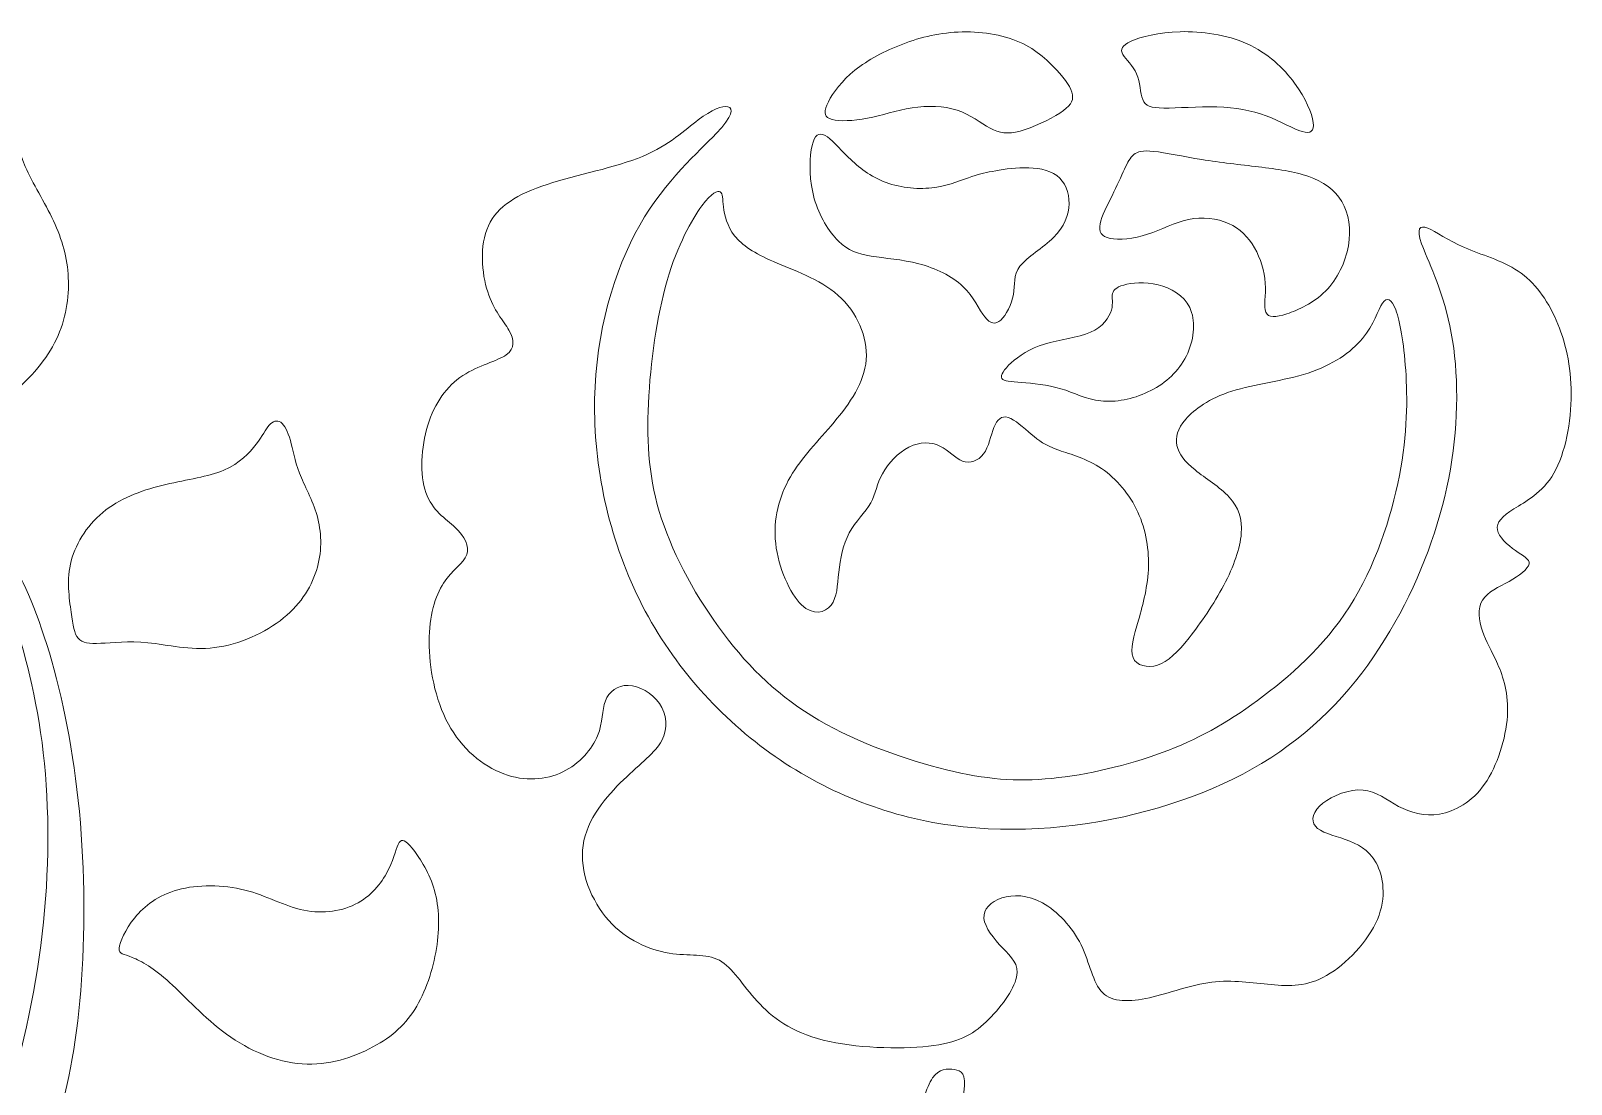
# Model space of a CAD drawing. Header units: millimetres. Extents: x 123 to 319, y -57 to 118.
# Drawn here: x 287.05 to 316.75, y 95.85 to 116.16 of the extents above; entities that cross this region are included whole.
import ezdxf

# ---------------------------------------------------------------- set-up
doc = ezdxf.new("R2010")
doc.units = ezdxf.units.MM
doc.header["$MEASUREMENT"] = 0
doc.layers.add('Layer 1', color=7, linetype='Continuous')

msp = doc.modelspace()

# ---------------------------------------------------------------- linework, layer by layer
at = {"layer": 'Layer 1', "lineweight": 20}
for points, knots in [([(306.8288, 115.4049), (306.6493, 115.5985), (306.3975, 115.8285), (306.0513, 115.9684), (306.0513, 115.9684), (305.7051, 116.1084), (305.2642, 116.159), (304.8566, 116.1307), (304.8566, 116.1307), (304.449, 116.1023), (304.0744, 115.9951), (303.7329, 115.852), (303.7329, 115.852), (303.3914, 115.7088), (303.0827, 115.5292), (302.8514, 115.3232), (302.8514, 115.3232), (302.6202, 115.117), (302.4658, 114.8839), (302.3997, 114.7266), (302.3997, 114.7266), (302.3336, 114.5693), (302.3558, 114.4873), (302.4989, 114.4496), (302.4989, 114.4496), (302.6421, 114.4118), (302.9065, 114.4182), (303.1819, 114.4716), (303.1819, 114.4716), (303.4573, 114.5251), (303.744, 114.6259), (304.043, 114.673), (304.043, 114.673), (304.3419, 114.7203), (304.6537, 114.714), (304.9101, 114.6291), (304.9101, 114.6291), (305.1667, 114.5441), (305.3681, 114.3802), (305.5475, 114.2843), (305.5475, 114.2843), (305.7269, 114.1883), (305.8845, 114.1599), (306.1268, 114.2245), (306.1268, 114.2245), (306.3692, 114.289), (306.6966, 114.4465), (306.8933, 114.5738), (306.8933, 114.5738), (307.0901, 114.7013), (307.1562, 114.7991), (307.1358, 114.9265), (307.1358, 114.9265), (307.1153, 115.0539), (307.0081, 115.2114), (306.8288, 115.4049)], [0, 0, 0, 0, 0.0666667, 0.0666667, 0.0666667, 0.0666667, 0.1333333, 0.1333333, 0.1333333, 0.1333333, 0.2, 0.2, 0.2, 0.2, 0.2666667, 0.2666667, 0.2666667, 0.2666667, 0.3333333, 0.3333333, 0.3333333, 0.3333333, 0.4, 0.4, 0.4, 0.4, 0.4666667, 0.4666667, 0.4666667, 0.4666667, 0.5333333, 0.5333333, 0.5333333, 0.5333333, 0.6, 0.6, 0.6, 0.6, 0.6666667, 0.6666667, 0.6666667, 0.6666667, 0.7333333, 0.7333333, 0.7333333, 0.7333333, 0.8, 0.8, 0.8, 0.8, 0.8666667, 0.8666667, 0.8666667, 0.8666667, 1, 1, 1, 1]), ([(311.4183, 115.15), (311.2043, 115.4411), (310.899, 115.7308), (310.5039, 115.9086), (310.5039, 115.9086), (310.1089, 116.0864), (309.624, 116.1525), (309.2102, 116.1415), (309.2102, 116.1415), (308.7963, 116.1306), (308.4531, 116.0423), (308.2675, 115.9589), (308.2675, 115.9589), (308.0817, 115.8756), (308.0533, 115.7969), (308.1084, 115.701), (308.1084, 115.701), (308.1635, 115.6049), (308.302, 115.4915), (308.3713, 115.3295), (308.3713, 115.3295), (308.4405, 115.1673), (308.4405, 114.9564), (308.4908, 114.8322), (308.4908, 114.8322), (308.5412, 114.7079), (308.6421, 114.6699), (308.8969, 114.6683), (308.8969, 114.6683), (309.1519, 114.6668), (309.5612, 114.7015), (309.92, 114.6905), (309.92, 114.6905), (310.2788, 114.6795), (310.5874, 114.6226), (310.8676, 114.5189), (310.8676, 114.5189), (311.1477, 114.4151), (311.3995, 114.2639), (311.5631, 114.215), (311.5631, 114.215), (311.7269, 114.1662), (311.8024, 114.2199), (311.7788, 114.3929), (311.7788, 114.3929), (311.7553, 114.566), (311.6324, 114.8589), (311.4183, 115.15)], [0, 0, 0, 0, 0.0769231, 0.0769231, 0.0769231, 0.0769231, 0.1538462, 0.1538462, 0.1538462, 0.1538462, 0.2307692, 0.2307692, 0.2307692, 0.2307692, 0.3076923, 0.3076923, 0.3076923, 0.3076923, 0.3846154, 0.3846154, 0.3846154, 0.3846154, 0.4615385, 0.4615385, 0.4615385, 0.4615385, 0.5384615, 0.5384615, 0.5384615, 0.5384615, 0.6153846, 0.6153846, 0.6153846, 0.6153846, 0.6923077, 0.6923077, 0.6923077, 0.6923077, 0.7692308, 0.7692308, 0.7692308, 0.7692308, 0.8461538, 0.8461538, 0.8461538, 0.8461538, 1, 1, 1, 1]), ([(287.4874, 112.4924), (287.3191, 112.8523), (287.0827, 113.2217), (286.9432, 113.54), (286.9432, 113.54), (286.8037, 113.8585), (286.761, 114.126), (286.7483, 114.4025), (286.7483, 114.4025), (286.7354, 114.6791), (286.7523, 114.965), (286.7136, 115.1679), (286.7136, 115.1679), (286.6749, 115.3707), (286.5803, 115.4911), (286.4821, 115.4741), (286.4821, 115.4741), (286.3838, 115.4571), (286.2814, 115.3029), (286.1, 115.1225), (286.1, 115.1225), (285.9185, 114.9422), (285.6576, 114.7354), (285.3346, 114.465), (285.3346, 114.465), (285.0114, 114.1946), (284.6259, 113.8603), (284.3513, 113.4273), (284.3513, 113.4273), (284.0766, 112.9943), (283.9128, 112.4622), (283.8789, 111.9439), (283.8789, 111.9439), (283.8451, 111.4255), (283.9412, 110.9202), (284.0814, 110.4095), (284.0814, 110.4095), (284.2217, 109.8988), (284.4062, 109.3821), (284.5433, 108.9984), (284.5433, 108.9984), (284.6805, 108.6145), (284.7704, 108.363), (284.8797, 108.2454), (284.8797, 108.2454), (284.9892, 108.1277), (285.1184, 108.1434), (285.4355, 108.3129), (285.4355, 108.3129), (285.7528, 108.4824), (286.2583, 108.8055), (286.6601, 109.1415), (286.6601, 109.1415), (287.0621, 109.4777), (287.3608, 109.8267), (287.543, 110.2104), (287.543, 110.2104), (287.7252, 110.5943), (287.7909, 111.0131), (287.7736, 111.3976), (287.7736, 111.3976), (287.7564, 111.7821), (287.6558, 112.1327), (287.4874, 112.4924)], [0, 0, 0, 0, 0.0588235, 0.0588235, 0.0588235, 0.0588235, 0.1176471, 0.1176471, 0.1176471, 0.1176471, 0.1764706, 0.1764706, 0.1764706, 0.1764706, 0.2352941, 0.2352941, 0.2352941, 0.2352941, 0.2941176, 0.2941176, 0.2941176, 0.2941176, 0.3529412, 0.3529412, 0.3529412, 0.3529412, 0.4117647, 0.4117647, 0.4117647, 0.4117647, 0.4705882, 0.4705882, 0.4705882, 0.4705882, 0.5294118, 0.5294118, 0.5294118, 0.5294118, 0.5882353, 0.5882353, 0.5882353, 0.5882353, 0.6470588, 0.6470588, 0.6470588, 0.6470588, 0.7058824, 0.7058824, 0.7058824, 0.7058824, 0.7647059, 0.7647059, 0.7647059, 0.7647059, 0.8235294, 0.8235294, 0.8235294, 0.8235294, 0.8823529, 0.8823529, 0.8823529, 0.8823529, 1, 1, 1, 1]), ([(315.3322, 103.9515), (315.4423, 103.6996), (315.5495, 103.3723), (315.5212, 102.9443), (315.5212, 102.9443), (315.4928, 102.5161), (315.329, 101.9871), (315.0836, 101.6347), (315.0836, 101.6347), (314.8381, 101.2822), (314.5106, 101.1057), (314.2147, 101.0554), (314.2147, 101.0554), (313.9188, 101.0051), (313.6544, 101.0807), (313.4247, 101.2034), (313.4247, 101.2034), (313.1948, 101.3261), (312.9996, 101.4962), (312.7384, 101.5182), (312.7384, 101.5182), (312.4771, 101.5403), (312.1497, 101.4142), (311.9609, 101.2632), (311.9609, 101.2632), (311.772, 101.1121), (311.7216, 100.9358), (311.8191, 100.8195), (311.8191, 100.8195), (311.9168, 100.703), (312.1623, 100.6461), (312.3952, 100.5645), (312.3952, 100.5645), (312.6282, 100.4827), (312.8486, 100.3754), (312.9902, 100.1175), (312.9902, 100.1175), (313.1318, 99.8593), (313.1948, 99.45), (313.0155, 99.0252), (313.0155, 99.0252), (312.836, 98.6001), (312.414, 98.1594), (312.0364, 97.9423), (312.0364, 97.9423), (311.6586, 97.725), (311.325, 97.7314), (310.9662, 97.7659), (310.9662, 97.7659), (310.6073, 97.8006), (310.2232, 97.8636), (309.8204, 97.8133), (309.8204, 97.8133), (309.4175, 97.7629), (308.9956, 97.599), (308.618, 97.5141), (308.618, 97.5141), (308.2402, 97.4292), (307.9064, 97.4229), (307.7145, 97.6118), (307.7145, 97.6118), (307.5225, 97.8006), (307.472, 98.1847), (307.3021, 98.5309), (307.3021, 98.5309), (307.1322, 98.8771), (306.8424, 99.1858), (306.556, 99.3431), (306.556, 99.3431), (306.2696, 99.5004), (305.9862, 99.5067), (305.7722, 99.4375), (305.7722, 99.4375), (305.5582, 99.3682), (305.4133, 99.2233), (305.429, 99.044), (305.429, 99.044), (305.4448, 98.8645), (305.6211, 98.6505), (305.7879, 98.4744), (305.7879, 98.4744), (305.9548, 98.298), (306.1123, 98.1594), (306.0587, 97.9109), (306.0587, 97.9109), (306.0052, 97.6622), (305.7408, 97.3031), (305.4701, 97.0482), (305.4701, 97.0482), (305.1994, 96.7933), (304.9223, 96.6421), (304.3589, 96.5791), (304.3589, 96.5791), (303.7954, 96.5162), (302.9454, 96.5416), (302.3316, 96.6958), (302.3316, 96.6958), (301.7179, 96.8499), (301.34, 97.1333), (301.0567, 97.4449), (301.0567, 97.4449), (300.7735, 97.7565), (300.5846, 98.0966), (300.3265, 98.2351), (300.3265, 98.2351), (300.0683, 98.3736), (299.741, 98.3106), (299.3569, 98.3734), (299.3569, 98.3734), (298.9729, 98.4364), (298.5322, 98.6254), (298.1954, 99.003), (298.1954, 99.003), (297.8586, 99.3808), (297.6256, 99.9474), (297.698, 100.451), (297.698, 100.451), (297.7703, 100.9547), (298.1483, 101.3955), (298.4786, 101.7165), (298.4786, 101.7165), (298.8091, 102.0375), (299.0925, 102.239), (299.2184, 102.475), (299.2184, 102.475), (299.3444, 102.7111), (299.3128, 102.982), (299.1712, 103.1865), (299.1712, 103.1865), (299.0296, 103.3911), (298.7777, 103.5296), (298.57, 103.5359), (298.57, 103.5359), (298.3623, 103.5423), (298.1984, 103.4163), (298.1291, 103.2369), (298.1291, 103.2369), (298.0599, 103.0576), (298.0853, 102.8245), (297.9784, 102.5665), (297.9784, 102.5665), (297.8713, 102.3084), (297.6319, 102.025), (297.3078, 101.8677), (297.3078, 101.8677), (296.9836, 101.7103), (296.5742, 101.6786), (296.1682, 101.8297), (296.1682, 101.8297), (295.7622, 101.9809), (295.3591, 102.3147), (295.1012, 102.7899), (295.1012, 102.7899), (294.843, 103.2652), (294.7295, 103.8822), (294.7295, 104.3795), (294.7295, 104.3795), (294.7295, 104.8769), (294.843, 105.2547), (295.0098, 105.5097), (295.0098, 105.5097), (295.1765, 105.7646), (295.397, 105.8968), (295.4568, 106.0573), (295.4568, 106.0573), (295.5166, 106.2179), (295.4157, 106.4068), (295.2332, 106.5798), (295.2332, 106.5798), (295.0506, 106.753), (294.7862, 106.9105), (294.6666, 107.2536), (294.6666, 107.2536), (294.5469, 107.5966), (294.5722, 108.1256), (294.7043, 108.5536), (294.7043, 108.5536), (294.8365, 108.9818), (295.0759, 109.3091), (295.378, 109.5106), (295.378, 109.5106), (295.6801, 109.712), (296.0454, 109.7875), (296.2185, 109.9102), (296.2185, 109.9102), (296.3916, 110.033), (296.3727, 110.2031), (296.2689, 110.3856), (296.2689, 110.3856), (296.1651, 110.5682), (295.976, 110.7634), (295.8597, 111.1253), (295.8597, 111.1253), (295.7433, 111.4873), (295.6991, 112.0163), (295.8723, 112.397), (295.8723, 112.397), (296.0454, 112.7779), (296.4358, 113.0111), (297.0054, 113.1967), (297.0054, 113.1967), (297.5752, 113.3824), (298.3246, 113.5209), (298.847, 113.7381), (298.847, 113.7381), (299.3695, 113.9552), (299.6654, 114.2513), (299.9203, 114.4432), (299.9203, 114.4432), (300.1753, 114.6352), (300.3894, 114.7234), (300.4932, 114.6952), (300.4932, 114.6952), (300.5971, 114.6668), (300.5909, 114.5219), (300.2635, 114.1756), (300.2635, 114.1756), (299.9361, 113.8294), (299.2877, 113.2816), (298.7904, 112.4097), (298.7904, 112.4097), (298.293, 111.5379), (297.9467, 110.3415), (297.9215, 109.0541), (297.9215, 109.0541), (297.8963, 107.7667), (298.1922, 106.3878), (298.784, 105.1917), (298.784, 105.1917), (299.3758, 103.9956), (300.2635, 102.9818), (301.3023, 102.2359), (301.3023, 102.2359), (302.341, 101.4899), (303.531, 101.0113), (304.7932, 100.8383), (304.7932, 100.8383), (306.0554, 100.6651), (307.3903, 100.7973), (308.5738, 101.1151), (308.5738, 101.1151), (309.7574, 101.4331), (310.7899, 101.9369), (311.6177, 102.623), (311.6177, 102.623), (312.4456, 103.3092), (313.069, 104.1782), (313.5347, 105.0878), (313.5347, 105.0878), (314.0006, 105.9975), (314.3092, 106.9483), (314.4509, 107.8832), (314.4509, 107.8832), (314.5925, 108.818), (314.5672, 109.7373), (314.413, 110.4707), (314.413, 110.4707), (314.2589, 111.2041), (313.9755, 111.7519), (313.8685, 112.054), (313.8685, 112.054), (313.7614, 112.3562), (313.8307, 112.4129), (313.9849, 112.3531), (313.9849, 112.3531), (314.1391, 112.2933), (314.3785, 112.1169), (314.6963, 111.9784), (314.6963, 111.9784), (315.0142, 111.84), (315.4108, 111.7392), (315.7288, 111.5252), (315.7288, 111.5252), (316.0467, 111.3112), (316.286, 110.9838), (316.4622, 110.5809), (316.4622, 110.5809), (316.6385, 110.178), (316.752, 109.6993), (316.752, 109.1579), (316.752, 109.1579), (316.752, 108.6166), (316.6385, 108.0121), (316.4182, 107.6282), (316.4182, 107.6282), (316.1979, 107.2441), (315.8704, 107.0804), (315.647, 106.9388), (315.647, 106.9388), (315.4235, 106.7971), (315.3038, 106.6775), (315.3289, 106.539), (315.3289, 106.539), (315.3542, 106.4005), (315.5243, 106.243), (315.6754, 106.1361), (315.6754, 106.1361), (315.8264, 106.029), (315.9586, 105.9724), (315.9398, 105.878), (315.9398, 105.878), (315.921, 105.7835), (315.7508, 105.6513), (315.5558, 105.5412), (315.5558, 105.5412), (315.3606, 105.431), (315.1402, 105.3428), (315.0426, 105.1823), (315.0426, 105.1823), (314.945, 105.0218), (314.9703, 104.7887), (315.0394, 104.5842), (315.0394, 104.5842), (315.1086, 104.3796), (315.2221, 104.2032), (315.3322, 103.9515)], [0, 0, 0, 0, 0.0125, 0.0125, 0.0125, 0.0125, 0.025, 0.025, 0.025, 0.025, 0.0375, 0.0375, 0.0375, 0.0375, 0.05, 0.05, 0.05, 0.05, 0.0625, 0.0625, 0.0625, 0.0625, 0.075, 0.075, 0.075, 0.075, 0.0875, 0.0875, 0.0875, 0.0875, 0.1, 0.1, 0.1, 0.1, 0.1125, 0.1125, 0.1125, 0.1125, 0.125, 0.125, 0.125, 0.125, 0.1375, 0.1375, 0.1375, 0.1375, 0.15, 0.15, 0.15, 0.15, 0.1625, 0.1625, 0.1625, 0.1625, 0.175, 0.175, 0.175, 0.175, 0.1875, 0.1875, 0.1875, 0.1875, 0.2, 0.2, 0.2, 0.2, 0.2125, 0.2125, 0.2125, 0.2125, 0.225, 0.225, 0.225, 0.225, 0.2375, 0.2375, 0.2375, 0.2375, 0.25, 0.25, 0.25, 0.25, 0.2625, 0.2625, 0.2625, 0.2625, 0.275, 0.275, 0.275, 0.275, 0.2875, 0.2875, 0.2875, 0.2875, 0.3, 0.3, 0.3, 0.3, 0.3125, 0.3125, 0.3125, 0.3125, 0.325, 0.325, 0.325, 0.325, 0.3375, 0.3375, 0.3375, 0.3375, 0.35, 0.35, 0.35, 0.35, 0.3625, 0.3625, 0.3625, 0.3625, 0.375, 0.375, 0.375, 0.375, 0.3875, 0.3875, 0.3875, 0.3875, 0.4, 0.4, 0.4, 0.4, 0.4125, 0.4125, 0.4125, 0.4125, 0.425, 0.425, 0.425, 0.425, 0.4375, 0.4375, 0.4375, 0.4375, 0.45, 0.45, 0.45, 0.45, 0.4625, 0.4625, 0.4625, 0.4625, 0.475, 0.475, 0.475, 0.475, 0.4875, 0.4875, 0.4875, 0.4875, 0.5, 0.5, 0.5, 0.5, 0.5125, 0.5125, 0.5125, 0.5125, 0.525, 0.525, 0.525, 0.525, 0.5375, 0.5375, 0.5375, 0.5375, 0.55, 0.55, 0.55, 0.55, 0.5625, 0.5625, 0.5625, 0.5625, 0.575, 0.575, 0.575, 0.575, 0.5875, 0.5875, 0.5875, 0.5875, 0.6, 0.6, 0.6, 0.6, 0.6125, 0.6125, 0.6125, 0.6125, 0.625, 0.625, 0.625, 0.625, 0.6375, 0.6375, 0.6375, 0.6375, 0.65, 0.65, 0.65, 0.65, 0.6625, 0.6625, 0.6625, 0.6625, 0.675, 0.675, 0.675, 0.675, 0.6875, 0.6875, 0.6875, 0.6875, 0.7, 0.7, 0.7, 0.7, 0.7125, 0.7125, 0.7125, 0.7125, 0.725, 0.725, 0.725, 0.725, 0.7375, 0.7375, 0.7375, 0.7375, 0.75, 0.75, 0.75, 0.75, 0.7625, 0.7625, 0.7625, 0.7625, 0.775, 0.775, 0.775, 0.775, 0.7875, 0.7875, 0.7875, 0.7875, 0.8, 0.8, 0.8, 0.8, 0.8125, 0.8125, 0.8125, 0.8125, 0.825, 0.825, 0.825, 0.825, 0.8375, 0.8375, 0.8375, 0.8375, 0.85, 0.85, 0.85, 0.85, 0.8625, 0.8625, 0.8625, 0.8625, 0.875, 0.875, 0.875, 0.875, 0.8875, 0.8875, 0.8875, 0.8875, 0.9, 0.9, 0.9, 0.9, 0.9125, 0.9125, 0.9125, 0.9125, 0.925, 0.925, 0.925, 0.925, 0.9375, 0.9375, 0.9375, 0.9375, 0.95, 0.95, 0.95, 0.95, 0.9625, 0.9625, 0.9625, 0.9625, 0.975, 0.975, 0.975, 0.975, 1, 1, 1, 1]), ([(305.1306, 113.3259), (304.9433, 113.2598), (304.6756, 113.1526), (304.3688, 113.1259), (304.3688, 113.1259), (304.0618, 113.0992), (303.7155, 113.1527), (303.4322, 113.2786), (303.4322, 113.2786), (303.149, 113.4046), (302.9285, 113.6029), (302.7492, 113.7837), (302.7492, 113.7837), (302.5698, 113.9648), (302.4313, 114.1287), (302.3228, 114.1616), (302.3228, 114.1616), (302.2141, 114.1948), (302.1353, 114.097), (302.0976, 113.8626), (302.0976, 113.8626), (302.0598, 113.6281), (302.0629, 113.2565), (302.1573, 112.9214), (302.1573, 112.9214), (302.2518, 112.5862), (302.4376, 112.287), (302.6232, 112.1045), (302.6232, 112.1045), (302.8089, 111.9219), (302.9948, 111.8558), (303.2543, 111.8134), (303.2543, 111.8134), (303.514, 111.7709), (303.8478, 111.7519), (304.172, 111.6669), (304.172, 111.6669), (304.4963, 111.582), (304.8111, 111.4308), (305.0219, 111.2293), (305.0219, 111.2293), (305.2328, 111.0279), (305.34, 110.7761), (305.4438, 110.6407), (305.4438, 110.6407), (305.5476, 110.5054), (305.6484, 110.4864), (305.7522, 110.5808), (305.7522, 110.5808), (305.856, 110.6753), (305.9632, 110.8831), (305.9962, 111.075), (305.9962, 111.075), (306.0293, 111.267), (305.9882, 111.4435), (306.1235, 111.6197), (306.1235, 111.6197), (306.259, 111.7958), (306.5707, 111.9723), (306.7721, 112.1752), (306.7721, 112.1752), (306.9736, 112.3782), (307.0649, 112.6082), (307.0697, 112.8253), (307.0697, 112.8253), (307.0744, 113.0425), (306.9924, 113.2472), (306.8335, 113.3667), (306.8335, 113.3667), (306.6746, 113.4864), (306.4383, 113.5211), (306.2086, 113.5195), (306.2086, 113.5195), (305.9789, 113.5179), (305.7553, 113.4799), (305.5902, 113.4485), (305.5902, 113.4485), (305.425, 113.4171), (305.3177, 113.3918), (305.1306, 113.3259)], [0, 0, 0, 0, 0.047619, 0.047619, 0.047619, 0.047619, 0.0952381, 0.0952381, 0.0952381, 0.0952381, 0.1428571, 0.1428571, 0.1428571, 0.1428571, 0.1904762, 0.1904762, 0.1904762, 0.1904762, 0.2380952, 0.2380952, 0.2380952, 0.2380952, 0.2857143, 0.2857143, 0.2857143, 0.2857143, 0.3333333, 0.3333333, 0.3333333, 0.3333333, 0.3809524, 0.3809524, 0.3809524, 0.3809524, 0.4285714, 0.4285714, 0.4285714, 0.4285714, 0.4761905, 0.4761905, 0.4761905, 0.4761905, 0.5238095, 0.5238095, 0.5238095, 0.5238095, 0.5714286, 0.5714286, 0.5714286, 0.5714286, 0.6190476, 0.6190476, 0.6190476, 0.6190476, 0.6666667, 0.6666667, 0.6666667, 0.6666667, 0.7142857, 0.7142857, 0.7142857, 0.7142857, 0.7619048, 0.7619048, 0.7619048, 0.7619048, 0.8095238, 0.8095238, 0.8095238, 0.8095238, 0.8571429, 0.8571429, 0.8571429, 0.8571429, 0.9047619, 0.9047619, 0.9047619, 0.9047619, 1, 1, 1, 1]), ([(308.1384, 113.4895), (308.0754, 113.3542), (307.9935, 113.1716), (307.8991, 112.9795), (307.8991, 112.9795), (307.8048, 112.7875), (307.6975, 112.5861), (307.6693, 112.4366), (307.6693, 112.4366), (307.6409, 112.2871), (307.6914, 112.1893), (307.8597, 112.1548), (307.8597, 112.1548), (308.028, 112.1201), (308.3146, 112.1486), (308.5837, 112.2351), (308.5837, 112.2351), (308.8528, 112.3217), (309.1047, 112.4664), (309.3722, 112.5215), (309.3722, 112.5215), (309.6398, 112.5766), (309.9231, 112.542), (310.145, 112.4429), (310.145, 112.4429), (310.3669, 112.3438), (310.5276, 112.1799), (310.6455, 111.9754), (310.6455, 111.9754), (310.7636, 111.7709), (310.8391, 111.5252), (310.8533, 111.2923), (310.8533, 111.2923), (310.8676, 111.0595), (310.8202, 110.839), (310.8658, 110.7321), (310.8658, 110.7321), (310.9115, 110.625), (311.0502, 110.6313), (311.2689, 110.7021), (311.2689, 110.7021), (311.4876, 110.7729), (311.7868, 110.9083), (312.015, 111.1395), (312.015, 111.1395), (312.2431, 111.371), (312.4006, 111.6983), (312.4557, 112.0147), (312.4557, 112.0147), (312.5108, 112.3311), (312.4634, 112.6365), (312.3282, 112.8662), (312.3282, 112.8662), (312.1929, 113.096), (311.9691, 113.2504), (311.6906, 113.3494), (311.6906, 113.3494), (311.4121, 113.4485), (311.0784, 113.4928), (310.7228, 113.5352), (310.7228, 113.5352), (310.367, 113.5776), (309.9892, 113.6187), (309.6289, 113.6768), (309.6289, 113.6768), (309.2684, 113.7351), (308.9252, 113.8106), (308.7049, 113.8341), (308.7049, 113.8341), (308.4846, 113.8578), (308.387, 113.8294), (308.3163, 113.7713), (308.3163, 113.7713), (308.2455, 113.7131), (308.2012, 113.6248), (308.1384, 113.4895)], [0, 0, 0, 0, 0.05, 0.05, 0.05, 0.05, 0.1, 0.1, 0.1, 0.1, 0.15, 0.15, 0.15, 0.15, 0.2, 0.2, 0.2, 0.2, 0.25, 0.25, 0.25, 0.25, 0.3, 0.3, 0.3, 0.3, 0.35, 0.35, 0.35, 0.35, 0.4, 0.4, 0.4, 0.4, 0.45, 0.45, 0.45, 0.45, 0.5, 0.5, 0.5, 0.5, 0.55, 0.55, 0.55, 0.55, 0.6, 0.6, 0.6, 0.6, 0.65, 0.65, 0.65, 0.65, 0.7, 0.7, 0.7, 0.7, 0.75, 0.75, 0.75, 0.75, 0.8, 0.8, 0.8, 0.8, 0.85, 0.85, 0.85, 0.85, 0.9, 0.9, 0.9, 0.9, 1, 1, 1, 1]), ([(310.0541, 105.4688), (309.8636, 105.1068), (309.6055, 104.7321), (309.3836, 104.4536), (309.3836, 104.4536), (309.1616, 104.1751), (308.9759, 103.9923), (308.7776, 103.9278), (308.7776, 103.9278), (308.5793, 103.8633), (308.3683, 103.9169), (308.3037, 104.0727), (308.3037, 104.0727), (308.2392, 104.2285), (308.3212, 104.4866), (308.4092, 104.795), (308.4092, 104.795), (308.4973, 105.1035), (308.592, 105.4625), (308.6014, 105.837), (308.6014, 105.837), (308.6108, 106.2116), (308.5352, 106.602), (308.3653, 106.9419), (308.3653, 106.9419), (308.1952, 107.2818), (307.9308, 107.5716), (307.6444, 107.7525), (307.6444, 107.7525), (307.3579, 107.9336), (307.0494, 108.0059), (306.8322, 108.0862), (306.8322, 108.0862), (306.6149, 108.1664), (306.489, 108.2546), (306.3411, 108.3789), (306.3411, 108.3789), (306.1932, 108.5032), (306.0232, 108.664), (305.8958, 108.7032), (305.8958, 108.7032), (305.7683, 108.7426), (305.6832, 108.6607), (305.622, 108.5096), (305.622, 108.5096), (305.5606, 108.3586), (305.5226, 108.1381), (305.422, 108.0012), (305.422, 108.0012), (305.3213, 107.8643), (305.1574, 107.8108), (305.0144, 107.8626), (305.0144, 107.8626), (304.8712, 107.9146), (304.7483, 108.0722), (304.5784, 108.1524), (304.5784, 108.1524), (304.4085, 108.2327), (304.191, 108.2358), (303.9833, 108.132), (303.9833, 108.132), (303.7756, 108.0281), (303.5773, 107.8171), (303.4703, 107.6188), (303.4703, 107.6188), (303.3633, 107.4205), (303.3474, 107.2347), (303.2452, 107.0554), (303.2452, 107.0554), (303.143, 106.8759), (302.9539, 106.7026), (302.8329, 106.4776), (302.8329, 106.4776), (302.7117, 106.2526), (302.6581, 105.9755), (302.6299, 105.7207), (302.6299, 105.7207), (302.6015, 105.4657), (302.5983, 105.2325), (302.482, 105.0846), (302.482, 105.0846), (302.3655, 104.9367), (302.1355, 104.8738), (301.9105, 105.0909), (301.9105, 105.0909), (301.6855, 105.3082), (301.465, 105.8056), (301.4131, 106.273), (301.4131, 106.273), (301.3611, 106.7405), (301.4777, 107.1782), (301.6965, 107.5558), (301.6965, 107.5558), (301.9152, 107.9336), (302.2363, 108.2515), (302.5384, 108.6118), (302.5384, 108.6118), (302.8406, 108.9723), (303.1241, 109.3754), (303.1587, 109.8159), (303.1587, 109.8159), (303.1934, 110.2567), (302.9792, 110.7352), (302.6173, 111.0577), (302.6173, 111.0577), (302.2552, 111.3804), (301.7453, 111.5474), (301.3724, 111.7079), (301.3724, 111.7079), (300.9993, 111.8684), (300.763, 112.0227), (300.62, 112.2067), (300.62, 112.2067), (300.4768, 112.3909), (300.4262, 112.6051), (300.4058, 112.7624), (300.4058, 112.7624), (300.3854, 112.9197), (300.3948, 113.0205), (300.3446, 113.0519), (300.3446, 113.0519), (300.2942, 113.0835), (300.1838, 113.0456), (299.9904, 112.7829), (299.9904, 112.7829), (299.7968, 112.5201), (299.5197, 112.032), (299.3198, 111.3427), (299.3198, 111.3427), (299.1199, 110.6534), (298.9971, 109.7624), (298.9593, 108.9723), (298.9593, 108.9723), (298.9215, 108.1823), (298.9689, 107.4928), (299.2127, 106.75), (299.2127, 106.75), (299.4567, 106.0071), (299.8974, 105.2106), (300.4058, 104.5354), (300.4058, 104.5354), (300.9142, 103.8603), (301.4903, 103.3062), (302.2472, 102.8656), (302.2472, 102.8656), (303.0043, 102.4249), (303.9425, 102.0974), (304.7041, 101.9102), (304.7041, 101.9102), (305.4659, 101.7229), (306.0516, 101.6755), (306.7346, 101.7432), (306.7346, 101.7432), (307.4177, 101.811), (308.1984, 101.9936), (308.8672, 102.2406), (308.8672, 102.2406), (309.5361, 102.4877), (310.0935, 102.7995), (310.7057, 103.2479), (310.7057, 103.2479), (311.3178, 103.6965), (311.9853, 104.282), (312.4763, 105.0501), (312.4763, 105.0501), (312.9674, 105.8182), (313.2822, 106.7689), (313.4395, 107.5825), (313.4395, 107.5825), (313.597, 108.3963), (313.597, 109.0731), (313.5609, 109.6129), (313.5609, 109.6129), (313.5246, 110.1527), (313.4521, 110.5558), (313.3703, 110.7761), (313.3703, 110.7761), (313.2885, 110.9964), (313.1971, 111.0343), (313.1121, 110.9084), (313.1121, 110.9084), (313.0272, 110.7825), (312.9485, 110.4927), (312.7282, 110.2253), (312.7282, 110.2253), (312.508, 109.9577), (312.1457, 109.712), (311.6783, 109.5594), (311.6783, 109.5594), (311.2109, 109.4068), (310.638, 109.347), (310.2068, 109.21), (310.2068, 109.21), (309.7755, 109.0731), (309.4857, 108.859), (309.3205, 108.6702), (309.3205, 108.6702), (309.1553, 108.4814), (309.1144, 108.3175), (309.1505, 108.1601), (309.1505, 108.1601), (309.1867, 108.0028), (309.3002, 107.8516), (309.4984, 107.6911), (309.4984, 107.6911), (309.6967, 107.5307), (309.9801, 107.3605), (310.1594, 107.1655), (310.1594, 107.1655), (310.3389, 106.9703), (310.4146, 106.7499), (310.391, 106.4651), (310.391, 106.4651), (310.3673, 106.1802), (310.2445, 105.8307), (310.0541, 105.4688)], [0, 0, 0, 0, 0.0181818, 0.0181818, 0.0181818, 0.0181818, 0.0363636, 0.0363636, 0.0363636, 0.0363636, 0.0545455, 0.0545455, 0.0545455, 0.0545455, 0.0727273, 0.0727273, 0.0727273, 0.0727273, 0.0909091, 0.0909091, 0.0909091, 0.0909091, 0.1090909, 0.1090909, 0.1090909, 0.1090909, 0.1272727, 0.1272727, 0.1272727, 0.1272727, 0.1454545, 0.1454545, 0.1454545, 0.1454545, 0.1636364, 0.1636364, 0.1636364, 0.1636364, 0.1818182, 0.1818182, 0.1818182, 0.1818182, 0.2, 0.2, 0.2, 0.2, 0.2181818, 0.2181818, 0.2181818, 0.2181818, 0.2363636, 0.2363636, 0.2363636, 0.2363636, 0.2545455, 0.2545455, 0.2545455, 0.2545455, 0.2727273, 0.2727273, 0.2727273, 0.2727273, 0.2909091, 0.2909091, 0.2909091, 0.2909091, 0.3090909, 0.3090909, 0.3090909, 0.3090909, 0.3272727, 0.3272727, 0.3272727, 0.3272727, 0.3454545, 0.3454545, 0.3454545, 0.3454545, 0.3636364, 0.3636364, 0.3636364, 0.3636364, 0.3818182, 0.3818182, 0.3818182, 0.3818182, 0.4, 0.4, 0.4, 0.4, 0.4181818, 0.4181818, 0.4181818, 0.4181818, 0.4363636, 0.4363636, 0.4363636, 0.4363636, 0.4545455, 0.4545455, 0.4545455, 0.4545455, 0.4727273, 0.4727273, 0.4727273, 0.4727273, 0.4909091, 0.4909091, 0.4909091, 0.4909091, 0.5090909, 0.5090909, 0.5090909, 0.5090909, 0.5272727, 0.5272727, 0.5272727, 0.5272727, 0.5454545, 0.5454545, 0.5454545, 0.5454545, 0.5636364, 0.5636364, 0.5636364, 0.5636364, 0.5818182, 0.5818182, 0.5818182, 0.5818182, 0.6, 0.6, 0.6, 0.6, 0.6181818, 0.6181818, 0.6181818, 0.6181818, 0.6363636, 0.6363636, 0.6363636, 0.6363636, 0.6545455, 0.6545455, 0.6545455, 0.6545455, 0.6727273, 0.6727273, 0.6727273, 0.6727273, 0.6909091, 0.6909091, 0.6909091, 0.6909091, 0.7090909, 0.7090909, 0.7090909, 0.7090909, 0.7272727, 0.7272727, 0.7272727, 0.7272727, 0.7454545, 0.7454545, 0.7454545, 0.7454545, 0.7636364, 0.7636364, 0.7636364, 0.7636364, 0.7818182, 0.7818182, 0.7818182, 0.7818182, 0.8, 0.8, 0.8, 0.8, 0.8181818, 0.8181818, 0.8181818, 0.8181818, 0.8363636, 0.8363636, 0.8363636, 0.8363636, 0.8545455, 0.8545455, 0.8545455, 0.8545455, 0.8727273, 0.8727273, 0.8727273, 0.8727273, 0.8909091, 0.8909091, 0.8909091, 0.8909091, 0.9090909, 0.9090909, 0.9090909, 0.9090909, 0.9272727, 0.9272727, 0.9272727, 0.9272727, 0.9454545, 0.9454545, 0.9454545, 0.9454545, 0.9636364, 0.9636364, 0.9636364, 0.9636364, 1, 1, 1, 1]), ([(307.8866, 110.7745), (307.8456, 110.6344), (307.7228, 110.4518), (307.4821, 110.3449), (307.4821, 110.3449), (307.2413, 110.2378), (306.8822, 110.2063), (306.5958, 110.1182), (306.5958, 110.1182), (306.3094, 110.0301), (306.0953, 109.8852), (305.9536, 109.7563), (305.9536, 109.7563), (305.812, 109.6272), (305.7428, 109.5137), (305.7757, 109.4556), (305.7757, 109.4556), (305.8089, 109.3974), (305.9442, 109.3941), (306.1551, 109.3784), (306.1551, 109.3784), (306.3659, 109.3627), (306.6526, 109.3343), (306.9106, 109.2572), (306.9106, 109.2572), (307.1687, 109.1801), (307.3986, 109.0541), (307.6803, 109.0227), (307.6803, 109.0227), (307.9619, 108.9912), (308.2957, 109.0541), (308.5916, 109.1942), (308.5916, 109.1942), (308.8875, 109.3343), (309.1456, 109.5515), (309.303, 109.8348), (309.303, 109.8348), (309.4604, 110.118), (309.5171, 110.4677), (309.4337, 110.7272), (309.4337, 110.7272), (309.3504, 110.9869), (309.1266, 111.1571), (308.8797, 111.2373), (308.8797, 111.2373), (308.6325, 111.3176), (308.3618, 111.308), (308.1857, 111.2719), (308.1857, 111.2719), (308.0093, 111.2356), (307.9274, 111.1727), (307.907, 111.0924), (307.907, 111.0924), (307.8864, 111.0122), (307.9275, 110.9145), (307.8866, 110.7745)], [0, 0, 0, 0, 0.0666667, 0.0666667, 0.0666667, 0.0666667, 0.1333333, 0.1333333, 0.1333333, 0.1333333, 0.2, 0.2, 0.2, 0.2, 0.2666667, 0.2666667, 0.2666667, 0.2666667, 0.3333333, 0.3333333, 0.3333333, 0.3333333, 0.4, 0.4, 0.4, 0.4, 0.4666667, 0.4666667, 0.4666667, 0.4666667, 0.5333333, 0.5333333, 0.5333333, 0.5333333, 0.6, 0.6, 0.6, 0.6, 0.6666667, 0.6666667, 0.6666667, 0.6666667, 0.7333333, 0.7333333, 0.7333333, 0.7333333, 0.8, 0.8, 0.8, 0.8, 0.8666667, 0.8666667, 0.8666667, 0.8666667, 1, 1, 1, 1]), ([(291.3969, 108.1857), (291.2714, 108.0206), (291.0759, 107.8148), (290.7746, 107.6867), (290.7746, 107.6867), (290.473, 107.5586), (290.0655, 107.508), (289.6544, 107.411), (289.6544, 107.411), (289.2431, 107.3141), (288.8281, 107.1709), (288.4985, 106.9186), (288.4985, 106.9186), (288.1688, 106.6661), (287.9248, 106.3042), (287.8302, 105.9407), (287.8302, 105.9407), (287.7354, 105.5772), (287.7901, 105.2119), (287.8278, 104.9507), (287.8278, 104.9507), (287.8654, 104.6894), (287.8857, 104.5322), (287.9632, 104.4445), (287.9632, 104.4445), (288.041, 104.3567), (288.176, 104.3384), (288.3989, 104.3482), (288.3989, 104.3482), (288.6219, 104.3581), (288.9334, 104.3964), (289.3087, 104.3587), (289.3087, 104.3587), (289.6841, 104.3211), (290.1236, 104.2074), (290.595, 104.2646), (290.595, 104.2646), (291.0665, 104.3215), (291.57, 104.5495), (291.9235, 104.8366), (291.9235, 104.8366), (292.2771, 105.1239), (292.481, 105.4712), (292.5756, 105.8158), (292.5756, 105.8158), (292.6701, 106.1606), (292.6556, 106.5032), (292.5692, 106.8103), (292.5692, 106.8103), (292.4831, 107.1174), (292.3246, 107.3892), (292.2298, 107.6314), (292.2298, 107.6314), (292.1349, 107.8738), (292.1037, 108.0869), (292.0552, 108.2581), (292.0552, 108.2581), (292.0067, 108.4295), (291.9412, 108.5591), (291.8682, 108.6092), (291.8682, 108.6092), (291.795, 108.6593), (291.714, 108.63), (291.6458, 108.553), (291.6458, 108.553), (291.5777, 108.4758), (291.5223, 108.3509), (291.3969, 108.1857)], [0, 0, 0, 0, 0.0555556, 0.0555556, 0.0555556, 0.0555556, 0.1111111, 0.1111111, 0.1111111, 0.1111111, 0.1666667, 0.1666667, 0.1666667, 0.1666667, 0.2222222, 0.2222222, 0.2222222, 0.2222222, 0.2777778, 0.2777778, 0.2777778, 0.2777778, 0.3333333, 0.3333333, 0.3333333, 0.3333333, 0.3888889, 0.3888889, 0.3888889, 0.3888889, 0.4444444, 0.4444444, 0.4444444, 0.4444444, 0.5, 0.5, 0.5, 0.5, 0.5555556, 0.5555556, 0.5555556, 0.5555556, 0.6111111, 0.6111111, 0.6111111, 0.6111111, 0.6666667, 0.6666667, 0.6666667, 0.6666667, 0.7222222, 0.7222222, 0.7222222, 0.7222222, 0.7777778, 0.7777778, 0.7777778, 0.7777778, 0.8333333, 0.8333333, 0.8333333, 0.8333333, 0.8888889, 0.8888889, 0.8888889, 0.8888889, 1, 1, 1, 1]), ([(278.5681, 87.4164), (279.0758, 87.6289), (279.5837, 87.8415), (280.0491, 88.1381), (280.0491, 88.1381), (280.5146, 88.4348), (280.9377, 88.8155), (281.2091, 89.1998), (281.2091, 89.1998), (281.4807, 89.5841), (281.6008, 89.9722), (281.6324, 90.2754), (281.6324, 90.2754), (281.6642, 90.5786), (281.6076, 90.7972), (281.6676, 90.8783), (281.6676, 90.8783), (281.7276, 90.9594), (281.904, 90.9029), (282.0907, 90.7126), (282.0907, 90.7126), (282.2775, 90.5221), (282.4752, 90.1977), (282.6795, 89.9968), (282.6795, 89.9968), (282.8841, 89.7958), (283.0957, 89.7182), (283.353, 89.8169), (283.353, 89.8169), (283.6104, 89.9156), (283.9138, 90.1908), (284.2627, 90.6384), (284.2627, 90.6384), (284.6118, 91.0862), (285.0068, 91.707), (285.4122, 92.5214), (285.4122, 92.5214), (285.8176, 93.3359), (286.2339, 94.3443), (286.5722, 95.4514), (286.5722, 95.4514), (286.9106, 96.5585), (287.1718, 97.7646), (287.2951, 98.9704), (287.2951, 98.9704), (287.4185, 100.1761), (287.4044, 101.3822), (287.2671, 102.4329), (287.2671, 102.4329), (287.1295, 103.4835), (286.8684, 104.3792), (286.6605, 105.0386), (286.6605, 105.0386), (286.4525, 105.6979), (286.2972, 106.121), (286.2866, 106.2973), (286.2866, 106.2973), (286.2761, 106.4736), (286.4101, 106.4031), (286.6287, 106.04), (286.6287, 106.04), (286.8473, 105.6768), (287.1505, 105.021), (287.4078, 104.1643), (287.4078, 104.1643), (287.6653, 103.3075), (287.8768, 102.2495), (287.9861, 101.1037), (287.9861, 101.1037), (288.0954, 99.9577), (288.1026, 98.7235), (288.0145, 97.6552), (288.0145, 97.6552), (287.9264, 96.5868), (287.7428, 95.6841), (287.4961, 94.845), (287.4961, 94.845), (287.2493, 94.0059), (286.9389, 93.23), (286.5759, 92.5743), (286.5759, 92.5743), (286.2127, 91.9185), (285.7965, 91.3823), (285.5886, 90.9945), (285.5886, 90.9945), (285.3805, 90.6067), (285.3805, 90.3669), (285.5427, 90.1977), (285.5427, 90.1977), (285.7048, 90.0285), (286.0293, 89.9297), (286.6109, 90.0213), (286.6109, 90.0213), (287.1927, 90.1131), (288.0321, 90.3952), (288.8112, 90.6103), (288.8112, 90.6103), (289.5905, 90.8253), (290.3098, 90.9734), (290.754, 91.185), (290.754, 91.185), (291.1983, 91.3966), (291.3676, 91.6716), (291.4558, 91.9607), (291.4558, 91.9607), (291.5439, 92.2499), (291.5509, 92.5531), (291.4911, 92.7822), (291.4911, 92.7822), (291.4311, 93.0114), (291.304, 93.1667), (291.3886, 93.2054), (291.3886, 93.2054), (291.4734, 93.2442), (291.7695, 93.1665), (291.9739, 93.0044), (291.9739, 93.0044), (292.1784, 92.8422), (292.2915, 92.5953), (292.3618, 92.3556), (292.3618, 92.3556), (292.4324, 92.1159), (292.4607, 91.883), (292.7004, 91.7668), (292.7004, 91.7668), (292.9401, 91.6504), (293.3916, 91.6504), (294.0226, 91.7949), (294.0226, 91.7949), (294.6538, 91.9395), (295.4649, 92.2286), (296.8435, 92.3943), (296.8435, 92.3943), (298.2221, 92.56), (300.1685, 92.6025), (301.1521, 92.5919), (301.1521, 92.5919), (302.1359, 92.5814), (302.1571, 92.5177), (302.1219, 92.3944), (302.1219, 92.3944), (302.0865, 92.2711), (301.9949, 92.0876), (301.8503, 91.9889), (301.8503, 91.9889), (301.7058, 91.8902), (301.5083, 91.876), (301.0429, 91.8865), (301.0429, 91.8865), (300.5774, 91.8971), (299.844, 91.9326), (298.9803, 91.9009), (298.9803, 91.9009), (298.1164, 91.8691), (297.1219, 91.7703), (296.1877, 91.6259), (296.1877, 91.6259), (295.2533, 91.4813), (294.3787, 91.2907), (293.589, 91.0475), (293.589, 91.0475), (292.7992, 90.8042), (292.0938, 90.5079), (291.6955, 90.2295), (291.6955, 90.2295), (291.2971, 89.9509), (291.2053, 89.6899), (291.2476, 89.3656), (291.2476, 89.3656), (291.2899, 89.0413), (291.4663, 88.6534), (291.773, 88.3431), (291.773, 88.3431), (292.0798, 88.0329), (292.5171, 87.8), (293.0036, 87.6484), (293.0036, 87.6484), (293.4902, 87.4968), (294.0263, 87.4263), (294.5516, 87.4756), (294.5516, 87.4756), (295.0769, 87.525), (295.5917, 87.6943), (295.916, 87.8917), (295.916, 87.8917), (296.2405, 88.0892), (296.3745, 88.3148), (296.3991, 88.5016), (296.3991, 88.5016), (296.4239, 88.6885), (296.3391, 88.8366), (296.3673, 88.9247), (296.3673, 88.9247), (296.3956, 89.0128), (296.5366, 89.0413), (296.7093, 88.9602), (296.7093, 88.9602), (296.8822, 88.8792), (297.0867, 88.6885), (297.2136, 88.5336), (297.2136, 88.5336), (297.3405, 88.3785), (297.3901, 88.2584), (297.5345, 88.2056), (297.5345, 88.2056), (297.6791, 88.1527), (297.9189, 88.1667), (298.3525, 88.3148), (298.3525, 88.3148), (298.7862, 88.4629), (299.414, 88.745), (300.0134, 89.1645), (300.0134, 89.1645), (300.6127, 89.5841), (301.184, 90.1414), (301.7339, 90.7759), (301.7339, 90.7759), (302.284, 91.4106), (302.813, 92.1229), (303.2114, 92.8563), (303.2114, 92.8563), (303.6097, 93.5897), (303.8779, 94.3443), (304.0541, 94.8943), (304.0541, 94.8943), (304.2304, 95.4444), (304.315, 95.7899), (304.4383, 95.9662), (304.4383, 95.9662), (304.5617, 96.1426), (304.724, 96.1496), (304.8579, 96.1285), (304.8579, 96.1285), (304.9919, 96.1074), (305.0978, 96.0578), (305.0413, 95.6948), (305.0413, 95.6948), (304.9849, 95.3316), (304.7662, 94.6545), (304.523, 93.9952), (304.523, 93.9952), (304.2798, 93.3359), (304.0116, 92.6941), (303.5357, 91.9043), (303.5357, 91.9043), (303.0598, 91.1145), (302.3757, 90.1766), (301.6388, 89.3762), (301.6388, 89.3762), (300.9019, 88.5758), (300.112, 87.9128), (299.1354, 87.4087), (299.1354, 87.4087), (298.1587, 86.9045), (296.9951, 86.5588), (295.948, 86.4142), (295.948, 86.4142), (294.9007, 86.2696), (293.9698, 86.3263), (293.2753, 86.5166), (293.2753, 86.5166), (292.5806, 86.7069), (292.1221, 87.0315), (291.826, 87.1866), (291.826, 87.1866), (291.5298, 87.3417), (291.3958, 87.3275), (291.2901, 87.2571), (291.2901, 87.2571), (291.1842, 87.1866), (291.1067, 87.0595), (291.001, 87.07), (291.001, 87.07), (290.8951, 87.0807), (290.7611, 87.2288), (290.539, 87.592), (290.539, 87.592), (290.3168, 87.9552), (290.0064, 88.5334), (289.527, 88.886), (289.527, 88.886), (289.0476, 89.2387), (288.3986, 89.3656), (287.8065, 89.3234), (287.8065, 89.3234), (287.2141, 89.281), (286.6779, 89.0695), (286.0434, 88.7946), (286.0434, 88.7946), (285.4087, 88.5195), (284.6753, 88.1808), (284.2523, 87.8036), (284.2523, 87.8036), (283.8292, 87.4263), (283.7161, 87.0102), (283.9629, 86.4919), (283.9629, 86.4919), (284.2098, 85.9736), (284.8164, 85.353), (285.4298, 84.8384), (285.4298, 84.8384), (286.0432, 84.3236), (286.664, 83.9144), (287.281, 83.6184), (287.281, 83.6184), (287.8979, 83.3222), (288.5117, 83.1386), (289.0405, 83.0999), (289.0405, 83.0999), (289.5694, 83.0611), (290.0136, 83.1669), (290.3626, 83.3643), (290.3626, 83.3643), (290.7117, 83.5618), (290.9658, 83.8509), (291.1207, 83.9673), (291.1207, 83.9673), (291.2759, 84.0837), (291.3325, 84.0271), (291.3325, 83.8687), (291.3325, 83.8687), (291.3325, 83.71), (291.2759, 83.4489), (291.2301, 83.2164), (291.2301, 83.2164), (291.1844, 82.9837), (291.1489, 82.779), (291.297, 82.6028), (291.297, 82.6028), (291.445, 82.4265), (291.7767, 82.2783), (292.4218, 82.2113), (292.4218, 82.2113), (293.0671, 82.1443), (294.0263, 82.1585), (294.9605, 82.2572), (294.9605, 82.2572), (295.8949, 82.3558), (296.8048, 82.5394), (297.5415, 82.7649), (297.5415, 82.7649), (298.2784, 82.9906), (298.8428, 83.2587), (299.4068, 83.4102), (299.4068, 83.4102), (299.971, 83.5618), (300.5352, 83.5971), (301.2721, 83.8509), (301.2721, 83.8509), (302.009, 84.1047), (302.9187, 84.5774), (303.4616, 84.9652), (303.4616, 84.9652), (304.0046, 85.353), (304.1811, 85.6564), (304.2233, 85.8961), (304.2233, 85.8961), (304.2657, 86.1358), (304.1739, 86.3122), (304.1915, 86.3862), (304.1915, 86.3862), (304.2091, 86.4603), (304.3362, 86.432), (304.4666, 86.3616), (304.4666, 86.3616), (304.5971, 86.2911), (304.7311, 86.178), (304.8368, 86.0688), (304.8368, 86.0688), (304.9426, 85.9596), (305.0202, 85.8537), (305.1859, 85.8256), (305.1859, 85.8256), (305.3515, 85.7972), (305.6056, 85.8468), (306.1978, 86.1182), (306.1978, 86.1182), (306.7902, 86.3896), (307.7212, 86.8834), (308.5462, 87.3593), (308.5462, 87.3593), (309.3712, 87.8352), (310.0905, 88.2937), (310.4959, 88.5334), (310.4959, 88.5334), (310.9014, 88.7731), (310.9932, 88.7944), (311.1412, 88.7274), (311.1412, 88.7274), (311.2892, 88.6604), (311.4939, 88.5053), (311.4658, 88.3572), (311.4658, 88.3572), (311.4375, 88.2091), (311.1765, 88.0681), (310.5842, 87.6943), (310.5842, 87.6943), (309.9918, 87.3206), (309.068, 86.7141), (308.1549, 86.1711), (308.1549, 86.1711), (307.2416, 85.6282), (306.3389, 85.1485), (305.4011, 84.7114), (305.4011, 84.7114), (304.4632, 84.2742), (303.4898, 83.8791), (302.7494, 83.5512), (302.7494, 83.5512), (302.009, 83.2234), (301.5012, 82.9623), (301.2545, 82.7544), (301.2545, 82.7544), (301.0076, 82.5463), (301.0218, 82.3912), (301.0851, 82.215), (301.0851, 82.215), (301.1486, 82.0387), (301.2615, 81.8411), (301.3213, 81.6932), (301.3213, 81.6932), (301.3813, 81.5451), (301.3885, 81.4462), (301.2828, 81.4568), (301.2828, 81.4568), (301.1769, 81.4674), (300.9583, 81.5874), (300.6762, 81.7037), (300.6762, 81.7037), (300.3941, 81.82), (300.0486, 81.9329), (299.6537, 81.9681), (299.6537, 81.9681), (299.2587, 82.0034), (298.8145, 81.961), (298.2962, 81.8377), (298.2962, 81.8377), (297.7779, 81.7143), (297.1854, 81.5097), (296.445, 81.3441), (296.445, 81.3441), (295.7046, 81.1784), (294.8159, 81.0512), (293.7864, 81.002), (293.7864, 81.002), (292.7568, 80.9526), (291.5861, 80.9809), (290.673, 81.0583), (290.673, 81.0583), (289.7597, 81.1358), (289.1039, 81.263), (288.508, 81.4814), (288.508, 81.4814), (287.9122, 81.7), (287.3761, 82.0104), (287.0059, 82.1867), (287.0059, 82.1867), (286.6357, 82.3629), (286.4312, 82.4054), (286.2479, 82.3667), (286.2479, 82.3667), (286.0645, 82.3279), (285.9023, 82.2078), (285.8002, 82.0563), (285.8002, 82.0563), (285.698, 81.9047), (285.6554, 81.7211), (285.5956, 81.5908), (285.5956, 81.5908), (285.5357, 81.4603), (285.4581, 81.3828), (285.377, 81.4638), (285.377, 81.4638), (285.2959, 81.5449), (285.2112, 81.7848), (285.176, 82.095), (285.176, 82.095), (285.1407, 82.4053), (285.1549, 82.7862), (285.0949, 83.0823), (285.0949, 83.0823), (285.035, 83.3785), (284.9009, 83.5901), (284.5802, 83.9003), (284.5802, 83.9003), (284.2592, 84.2106), (283.7515, 84.6198), (283.3602, 85.0428), (283.3602, 85.0428), (282.9688, 85.4659), (282.6936, 85.9031), (282.4822, 86.245), (282.4822, 86.245), (282.2706, 86.5871), (282.1224, 86.834), (281.8827, 86.9467), (281.8827, 86.9467), (281.643, 87.0596), (281.3115, 87.0384), (280.8124, 86.8831), (280.8124, 86.8831), (280.3131, 86.7276), (279.6458, 86.438), (278.9788, 86.1484)], [0, 0, 0, 0, 0.007874, 0.007874, 0.007874, 0.007874, 0.015748, 0.015748, 0.015748, 0.015748, 0.023622, 0.023622, 0.023622, 0.023622, 0.0314961, 0.0314961, 0.0314961, 0.0314961, 0.0393701, 0.0393701, 0.0393701, 0.0393701, 0.0472441, 0.0472441, 0.0472441, 0.0472441, 0.0551181, 0.0551181, 0.0551181, 0.0551181, 0.0629921, 0.0629921, 0.0629921, 0.0629921, 0.0708661, 0.0708661, 0.0708661, 0.0708661, 0.0787402, 0.0787402, 0.0787402, 0.0787402, 0.0866142, 0.0866142, 0.0866142, 0.0866142, 0.0944882, 0.0944882, 0.0944882, 0.0944882, 0.1023622, 0.1023622, 0.1023622, 0.1023622, 0.1102362, 0.1102362, 0.1102362, 0.1102362, 0.1181102, 0.1181102, 0.1181102, 0.1181102, 0.1259843, 0.1259843, 0.1259843, 0.1259843, 0.1338583, 0.1338583, 0.1338583, 0.1338583, 0.1417323, 0.1417323, 0.1417323, 0.1417323, 0.1496063, 0.1496063, 0.1496063, 0.1496063, 0.1574803, 0.1574803, 0.1574803, 0.1574803, 0.1653543, 0.1653543, 0.1653543, 0.1653543, 0.1732283, 0.1732283, 0.1732283, 0.1732283, 0.1811024, 0.1811024, 0.1811024, 0.1811024, 0.1889764, 0.1889764, 0.1889764, 0.1889764, 0.1968504, 0.1968504, 0.1968504, 0.1968504, 0.2047244, 0.2047244, 0.2047244, 0.2047244, 0.2125984, 0.2125984, 0.2125984, 0.2125984, 0.2204724, 0.2204724, 0.2204724, 0.2204724, 0.2283465, 0.2283465, 0.2283465, 0.2283465, 0.2362205, 0.2362205, 0.2362205, 0.2362205, 0.2440945, 0.2440945, 0.2440945, 0.2440945, 0.2519685, 0.2519685, 0.2519685, 0.2519685, 0.2598425, 0.2598425, 0.2598425, 0.2598425, 0.2677165, 0.2677165, 0.2677165, 0.2677165, 0.2755906, 0.2755906, 0.2755906, 0.2755906, 0.2834646, 0.2834646, 0.2834646, 0.2834646, 0.2913386, 0.2913386, 0.2913386, 0.2913386, 0.2992126, 0.2992126, 0.2992126, 0.2992126, 0.3070866, 0.3070866, 0.3070866, 0.3070866, 0.3149606, 0.3149606, 0.3149606, 0.3149606, 0.3228346, 0.3228346, 0.3228346, 0.3228346, 0.3307087, 0.3307087, 0.3307087, 0.3307087, 0.3385827, 0.3385827, 0.3385827, 0.3385827, 0.3464567, 0.3464567, 0.3464567, 0.3464567, 0.3543307, 0.3543307, 0.3543307, 0.3543307, 0.3622047, 0.3622047, 0.3622047, 0.3622047, 0.3700787, 0.3700787, 0.3700787, 0.3700787, 0.3779528, 0.3779528, 0.3779528, 0.3779528, 0.3858268, 0.3858268, 0.3858268, 0.3858268, 0.3937008, 0.3937008, 0.3937008, 0.3937008, 0.4015748, 0.4015748, 0.4015748, 0.4015748, 0.4094488, 0.4094488, 0.4094488, 0.4094488, 0.4173228, 0.4173228, 0.4173228, 0.4173228, 0.4251969, 0.4251969, 0.4251969, 0.4251969, 0.4330709, 0.4330709, 0.4330709, 0.4330709, 0.4409449, 0.4409449, 0.4409449, 0.4409449, 0.4488189, 0.4488189, 0.4488189, 0.4488189, 0.4566929, 0.4566929, 0.4566929, 0.4566929, 0.4645669, 0.4645669, 0.4645669, 0.4645669, 0.4724409, 0.4724409, 0.4724409, 0.4724409, 0.480315, 0.480315, 0.480315, 0.480315, 0.488189, 0.488189, 0.488189, 0.488189, 0.496063, 0.496063, 0.496063, 0.496063, 0.503937, 0.503937, 0.503937, 0.503937, 0.511811, 0.511811, 0.511811, 0.511811, 0.519685, 0.519685, 0.519685, 0.519685, 0.5275591, 0.5275591, 0.5275591, 0.5275591, 0.5354331, 0.5354331, 0.5354331, 0.5354331, 0.5433071, 0.5433071, 0.5433071, 0.5433071, 0.5511811, 0.5511811, 0.5511811, 0.5511811, 0.5590551, 0.5590551, 0.5590551, 0.5590551, 0.5669291, 0.5669291, 0.5669291, 0.5669291, 0.5748031, 0.5748031, 0.5748031, 0.5748031, 0.5826772, 0.5826772, 0.5826772, 0.5826772, 0.5905512, 0.5905512, 0.5905512, 0.5905512, 0.5984252, 0.5984252, 0.5984252, 0.5984252, 0.6062992, 0.6062992, 0.6062992, 0.6062992, 0.6141732, 0.6141732, 0.6141732, 0.6141732, 0.6220472, 0.6220472, 0.6220472, 0.6220472, 0.6299213, 0.6299213, 0.6299213, 0.6299213, 0.6377953, 0.6377953, 0.6377953, 0.6377953, 0.6456693, 0.6456693, 0.6456693, 0.6456693, 0.6535433, 0.6535433, 0.6535433, 0.6535433, 0.6614173, 0.6614173, 0.6614173, 0.6614173, 0.6692913, 0.6692913, 0.6692913, 0.6692913, 0.6771654, 0.6771654, 0.6771654, 0.6771654, 0.6850394, 0.6850394, 0.6850394, 0.6850394, 0.6929134, 0.6929134, 0.6929134, 0.6929134, 0.7007874, 0.7007874, 0.7007874, 0.7007874, 0.7086614, 0.7086614, 0.7086614, 0.7086614, 0.7165354, 0.7165354, 0.7165354, 0.7165354, 0.7244094, 0.7244094, 0.7244094, 0.7244094, 0.7322835, 0.7322835, 0.7322835, 0.7322835, 0.7401575, 0.7401575, 0.7401575, 0.7401575, 0.7480315, 0.7480315, 0.7480315, 0.7480315, 0.7559055, 0.7559055, 0.7559055, 0.7559055, 0.7637795, 0.7637795, 0.7637795, 0.7637795, 0.7716535, 0.7716535, 0.7716535, 0.7716535, 0.7795276, 0.7795276, 0.7795276, 0.7795276, 0.7874016, 0.7874016, 0.7874016, 0.7874016, 0.7952756, 0.7952756, 0.7952756, 0.7952756, 0.8031496, 0.8031496, 0.8031496, 0.8031496, 0.8110236, 0.8110236, 0.8110236, 0.8110236, 0.8188976, 0.8188976, 0.8188976, 0.8188976, 0.8267717, 0.8267717, 0.8267717, 0.8267717, 0.8346457, 0.8346457, 0.8346457, 0.8346457, 0.8425197, 0.8425197, 0.8425197, 0.8425197, 0.8503937, 0.8503937, 0.8503937, 0.8503937, 0.8582677, 0.8582677, 0.8582677, 0.8582677, 0.8661417, 0.8661417, 0.8661417, 0.8661417, 0.8740157, 0.8740157, 0.8740157, 0.8740157, 0.8818898, 0.8818898, 0.8818898, 0.8818898, 0.8897638, 0.8897638, 0.8897638, 0.8897638, 0.8976378, 0.8976378, 0.8976378, 0.8976378, 0.9055118, 0.9055118, 0.9055118, 0.9055118, 0.9133858, 0.9133858, 0.9133858, 0.9133858, 0.9212598, 0.9212598, 0.9212598, 0.9212598, 0.9291339, 0.9291339, 0.9291339, 0.9291339, 0.9370079, 0.9370079, 0.9370079, 0.9370079, 0.9448819, 0.9448819, 0.9448819, 0.9448819, 0.9527559, 0.9527559, 0.9527559, 0.9527559, 0.9606299, 0.9606299, 0.9606299, 0.9606299, 0.9685039, 0.9685039, 0.9685039, 0.9685039, 0.976378, 0.976378, 0.976378, 0.976378, 0.984252, 0.984252, 0.984252, 0.984252, 1, 1, 1, 1]), ([(293.9521, 99.997), (293.8396, 99.7672), (293.6493, 99.5039), (293.3605, 99.3436), (293.3605, 99.3436), (293.0715, 99.1831), (292.684, 99.1255), (292.3152, 99.2008), (292.3152, 99.2008), (291.9464, 99.2762), (291.5958, 99.4847), (291.1749, 99.5903), (291.1749, 99.5903), (290.7539, 99.6958), (290.2621, 99.6988), (289.8837, 99.5953), (289.8837, 99.5953), (289.5053, 99.4919), (289.24, 99.282), (289.0542, 99.055), (289.0542, 99.055), (288.8685, 98.8278), (288.7617, 98.5831), (288.754, 98.466), (288.754, 98.466), (288.7462, 98.3488), (288.8373, 98.3589), (289.0066, 98.2924), (289.0066, 98.2924), (289.1761, 98.2258), (289.4243, 98.0825), (289.7273, 97.8075), (289.7273, 97.8075), (290.0303, 97.5326), (290.3887, 97.126), (290.8261, 96.8102), (290.8261, 96.8102), (291.2635, 96.4945), (291.7804, 96.2695), (292.2823, 96.2367), (292.2823, 96.2367), (292.7842, 96.2037), (293.2717, 96.3623), (293.6483, 96.5639), (293.6483, 96.5639), (294.0251, 96.7656), (294.2916, 97.0102), (294.4921, 97.3516), (294.4921, 97.3516), (294.6925, 97.6932), (294.8272, 98.1317), (294.8833, 98.5384), (294.8833, 98.5384), (294.9396, 98.9452), (294.9175, 99.3204), (294.8153, 99.6441), (294.8153, 99.6441), (294.7129, 99.9679), (294.5306, 100.2404), (294.4039, 100.3944), (294.4039, 100.3944), (294.277, 100.5484), (294.2053, 100.5843), (294.1523, 100.5039), (294.1523, 100.5039), (294.0993, 100.4235), (294.0645, 100.2268), (293.9521, 99.997)], [0, 0, 0, 0, 0.0555556, 0.0555556, 0.0555556, 0.0555556, 0.1111111, 0.1111111, 0.1111111, 0.1111111, 0.1666667, 0.1666667, 0.1666667, 0.1666667, 0.2222222, 0.2222222, 0.2222222, 0.2222222, 0.2777778, 0.2777778, 0.2777778, 0.2777778, 0.3333333, 0.3333333, 0.3333333, 0.3333333, 0.3888889, 0.3888889, 0.3888889, 0.3888889, 0.4444444, 0.4444444, 0.4444444, 0.4444444, 0.5, 0.5, 0.5, 0.5, 0.5555556, 0.5555556, 0.5555556, 0.5555556, 0.6111111, 0.6111111, 0.6111111, 0.6111111, 0.6666667, 0.6666667, 0.6666667, 0.6666667, 0.7222222, 0.7222222, 0.7222222, 0.7222222, 0.7777778, 0.7777778, 0.7777778, 0.7777778, 0.8333333, 0.8333333, 0.8333333, 0.8333333, 0.8888889, 0.8888889, 0.8888889, 0.8888889, 1, 1, 1, 1])]:
    msp.add_open_spline(points, degree=3, knots=knots, dxfattribs=at)

doc.saveas('drawing.dxf')
